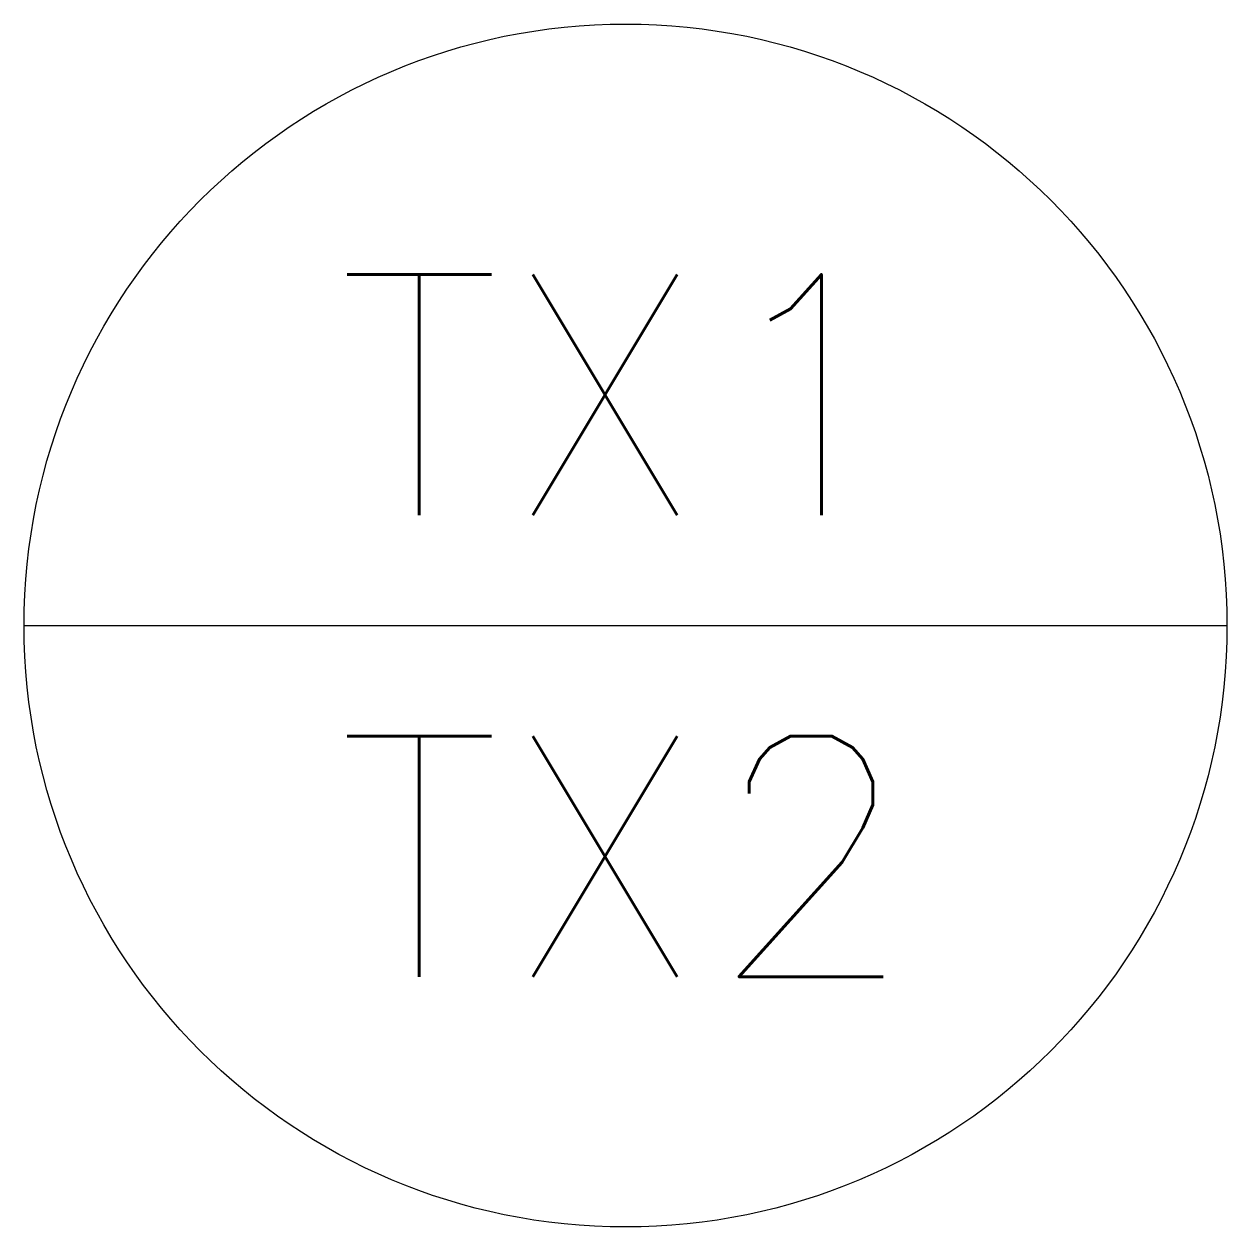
# Model space of a CAD drawing. Header units: millimetres. Extents: x -10189.36 to -10188.36, y 60.3 to 61.3.
import ezdxf
from ezdxf.enums import TextEntityAlignment as Align

# ---------------------------------------------------------------- set-up
doc = ezdxf.new("R2010")
doc.units = ezdxf.units.MM
doc.header["$LTSCALE"] = 10
doc.layers.add('Tub_símbolos', color=2, linetype='Continuous')
doc.styles.add('r80', font='romans.shx')

msp = doc.modelspace()

# ---------------------------------------------------------------- linework, layer by layer
at = {"layer": 'Tub_símbolos', "color": 1}
msp.add_line((-10189.3585, 60.7974), (-10188.3585, 60.7974), dxfattribs=at)
msp.add_circle((-10188.8585, 60.7974), 0.5, dxfattribs=at)

# ---------------------------------------------------------------- texts
at = {"layer": 'Tub_símbolos', "style": 'r80'}
for tag, p in [('TX1', (-10188.8585, 60.9893)), ('TX2', (-10188.8585, 60.6055))]:
    msp.add_attdef(tag, text='', height=0.2, dxfattribs=at).set_placement(p, align=Align.MIDDLE)

doc.saveas('drawing.dxf')
